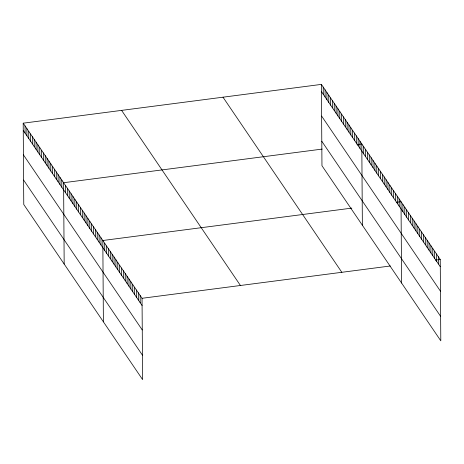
<?xml version="1.0" encoding="UTF-8"?>
<svg xmlns="http://www.w3.org/2000/svg" width="464" height="464" viewBox="0 0 464 464"><rect width="100%" height="100%" fill="white"/><g stroke="black" fill="none" stroke-linecap="round" stroke-linejoin="round"><path stroke-width="0.7" d="M23.2 123.18L142.036 298.288L142.605 379.61L23.768 204.502L23.2 123.18L321.395 84.39L440.232 259.498L440.8 340.82L321.964 165.712L321.395 84.39M322.167 149.083L63.603 182.717L64.171 264.039M357.019 144.548L361.798 143.927L362.367 225.249M351.816 208.11L102.822 240.503L103.391 321.825M396.233 202.333L401.018 201.712L401.586 283.034M142.036 298.288L390.346 265.988M435.447 260.118L440.232 259.498M321.448 91.617L440.284 266.725M321.616 116.07L440.452 291.177M321.79 141.259L440.632 316.367M222.993 97.191L341.829 272.298M121.603 110.38L240.439 285.488M23.252 130.413L142.088 305.515M23.42 154.86L142.257 329.968M23.594 180.055L142.436 355.163M438.364 256.743L438.416 263.975M436.496 253.994L436.549 261.22M434.629 251.239L434.681 258.471M432.761 248.489L432.813 255.722M430.894 245.74L430.946 252.967M429.026 242.985L429.078 250.218M427.158 240.236L427.211 247.463M425.291 237.481L425.343 244.714M423.423 234.732L423.475 241.959M421.556 231.977L421.608 239.209M419.688 229.228L419.74 236.46M417.82 226.478L417.873 233.705M415.953 223.723L416.005 230.956M414.085 220.974L414.137 228.201M412.223 218.219L412.27 225.452M410.356 215.47L410.402 222.697M408.488 212.715L408.535 219.948M406.621 209.966L406.667 217.198M404.753 207.217L404.799 214.443M402.885 204.462L402.932 211.694M399.15 198.957L399.197 206.19M397.283 196.208L397.329 203.435M395.415 193.453L395.461 200.686M393.547 190.704L393.594 197.937M391.68 187.955L391.732 195.182M389.812 185.2L389.864 192.432M387.945 182.451L387.997 189.677M386.077 179.696L386.129 186.928M384.209 176.946L384.262 184.173M382.342 174.191L382.394 181.424M380.474 171.442L380.526 178.675M378.607 168.693L378.659 175.92M376.739 165.938L376.791 173.171M374.871 163.189L374.924 170.416M373.004 160.434L373.056 167.666M371.136 157.685L371.188 164.911M369.269 154.93L369.321 162.162M367.401 152.18L367.453 159.413M365.533 149.431L365.586 156.658M363.666 146.676L363.718 153.909M359.965 141.218L360.012 148.451M358.127 138.51L358.179 145.742M356.288 135.807L356.34 143.034M354.455 133.098L354.502 140.331M352.617 130.396L352.669 137.622M350.778 127.687L350.83 134.92M348.945 124.984L348.992 132.211M347.107 122.276L347.159 129.508M345.268 119.567L345.32 126.8M343.435 116.864L343.482 124.091M341.597 114.156L341.649 121.388M339.758 111.453L339.81 118.68M337.925 108.744L337.972 115.977M336.087 106.036L336.139 113.268M334.248 103.333L334.3 110.56M332.415 100.624L332.468 107.857M330.577 97.921L330.629 105.148M328.744 95.213L328.79 102.445M326.905 92.51L326.958 99.737M325.067 89.801L325.119 97.034M323.234 87.093L323.28 94.325M140.169 295.533L140.221 302.766M138.301 292.784L138.353 300.017M136.433 290.035L136.486 297.262M134.566 287.28L134.618 294.512M132.698 284.531L132.75 291.757M130.831 281.776L130.883 289.008M128.963 279.026L129.015 286.253M127.095 276.271L127.148 283.504M125.228 273.522L125.28 280.755M123.36 270.773L123.412 278M121.493 268.018L121.545 275.251M119.625 265.269L119.677 272.496M117.763 262.514L117.81 269.746M115.896 259.765L115.942 266.991M114.028 257.01L114.074 264.242M112.16 254.26L112.207 261.493M110.293 251.511L110.339 258.738M108.425 248.756L108.472 255.989M106.558 246.007L106.604 253.234M104.69 243.252L104.736 250.485M100.955 237.748L101.001 244.98M99.087 234.999L99.139 242.231M97.22 232.249L97.272 239.476M95.352 229.494L95.404 236.727M93.484 226.745L93.537 233.972M91.617 223.99L91.669 231.223M89.749 221.241L89.801 228.468M87.882 218.486L87.934 225.719M86.014 215.737L86.066 222.969M84.146 212.988L84.199 220.214M82.279 210.233L82.331 217.465M80.411 207.483L80.463 214.71M78.544 204.728L78.596 211.961M76.676 201.979L76.728 209.206M74.808 199.224L74.861 206.457M72.941 196.475L72.993 203.708M71.073 193.726L71.125 200.953M69.206 190.971L69.258 198.203M67.338 188.222L67.39 195.448M65.47 185.467L65.523 192.699M61.77 180.009L61.816 187.241M59.931 177.306L59.984 184.533M58.093 174.597L58.145 181.83M56.26 171.895L56.306 179.121M54.421 169.186L54.474 176.419M52.583 166.477L52.635 173.71M50.75 163.775L50.796 171.001M48.911 161.066L48.964 168.299M47.073 158.363L47.125 165.59M45.24 155.655L45.292 162.887M43.401 152.946L43.454 160.179M41.569 150.243L41.615 157.47M39.73 147.535L39.782 154.767M37.891 144.832L37.944 152.059M36.059 142.123L36.105 149.356M34.22 139.415L34.272 146.647M32.381 136.712L32.434 143.944M30.549 134.003L30.595 141.236M28.71 131.3L28.762 138.527M26.871 128.592L26.924 135.824M25.039 125.889L25.085 133.116"/></g></svg>
